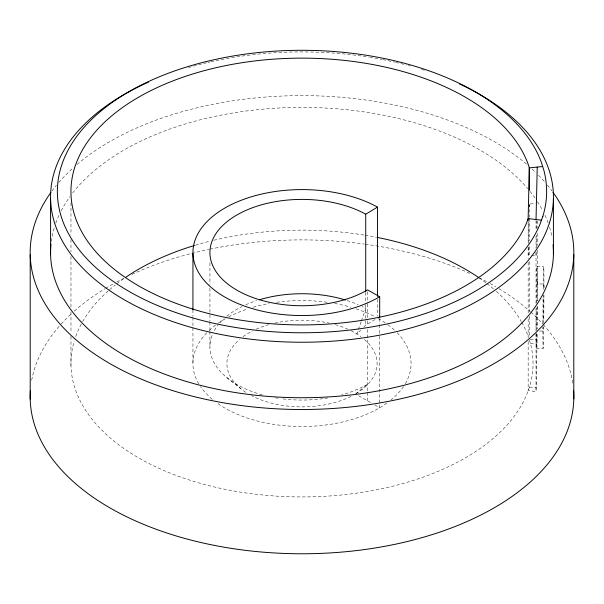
<?xml version="1.0" encoding="UTF-8"?>
<svg xmlns="http://www.w3.org/2000/svg" width="604" height="604" viewBox="0 0 604 604"><rect width="100%" height="100%" fill="white"/><g stroke="black" fill="none" stroke-linecap="round" stroke-linejoin="round"><path stroke-width="0.45" stroke-dasharray="3.02 2.27" d="M536.103 330.245L536.103 327.202A40.778 0.438 -89.6 0 1 536.193 308.365M543.962 287.806L543.962 283.646A40.778 0.438 -89.6 0 0 543.177 289.369M528.326 247.255L528.16 254.767L530.788 255.077M528.417 243.503L528.923 220.973M529.247 206.893L529.285 205.02M536.125 251.959L536.042 255.711L531.663 255.182M536.231 247.278L536.511 235.099M536.662 228.546L536.828 221.056M537.235 281.253L537.167 283.956L543.962 284.001L543.857 288.712M528.16 341.547L528.16 390.599L536.042 391.535L537.235 332.555M543.072 323.525L543.713 295.296M361.132 321.66L356.851 333.929L360.656 330.177M361.441 320.784L365.722 308.516A92.08 53.16 0 0 0 362 306.568M529.308 339.909L530.425 343.495A231.053 133.393 0 0 1 529.436 387.028L526.877 394.163A231.053 133.393 0 0 1 255.892 494.253A231.053 133.393 0 0 1 74.284 340.95M363.819 327.043L365.722 325.163L375.129 319.501M355.484 393.967L367.587 384.204A92.08 53.16 0 0 1 341.781 394.835M530.191 203.986L535.469 203.442M530.191 339.818L537.235 339.086M530.425 343.495L537.145 342.906M536.933 266.711L543.728 266.764M539.5 331.03L542.898 331.052L542.981 327.293L542.898 331.415A40.778 0.438 -89.6 0 0 543.676 326.568M536.337 348.244L543.132 348.289M529.436 387.028L536.125 387.715M358.716 395.801L371.626 403.147M374.85 404.982L379.69 407.738L379.69 334.382M226.802 377.576L240.671 388.561M537.235 221.109L537.235 227.685M537.235 233.325L537.235 245.541M537.235 250.245L537.235 300.845M537.235 306.439L537.235 328.825M536.042 220.46L536.042 230.66M536.042 236.224L536.042 248.289M536.042 252.925L536.042 304.575M536.042 308.334L536.042 330.886M536.042 333.702L536.042 391.535M529.308 204.084L529.308 217.289M529.308 218.233L529.308 240.868M529.308 246.53L529.308 256.904M529.308 261.623L529.308 311.611M529.308 316.33L529.308 336.141M528.16 222.295L528.16 242.702M528.16 247.346L528.16 258.535M528.16 262.31L528.16 314.193M528.16 318.904L528.16 337.772M379.69 318.391L379.69 324.038M379.69 324.975L379.69 333.438M377.485 299.274L377.485 316.202M367.587 291.762L367.587 303.087M367.587 304.031L367.587 320.067M367.587 321.003L367.587 325.722M367.587 329.497L367.587 391.603M367.587 392.532L367.587 400.852M365.722 292.479L365.722 303.804M365.722 304.748L365.722 325.163M209.928 262.755L209.928 284.454M209.928 288.221L209.928 321.237M209.928 322.181L209.928 330.667M209.928 331.611L209.928 347.647M192.94 309.89L192.94 316.473M192.94 317.41L192.94 326.817M192.94 327.761L192.94 364.438M70.97 202.831L70.97 234.782M70.97 239.486L70.97 251.702M70.97 256.406L70.97 307.164M70.97 311.86L70.97 332.54M70.97 336.3L70.97 365.435M31.695 380.233A271.823 156.934 0 0 1 60.574 324.71M61.147 324.076A271.823 156.934 0 0 1 71.612 313.544M74.277 311.128A271.823 156.934 0 0 1 104.802 288.818M105.587 288.342A271.823 156.934 0 0 1 113.658 283.669M116.738 281.985A271.823 156.934 0 0 1 123.835 278.301M131.982 274.382A271.823 156.934 0 0 1 209.075 249.346M209.95 249.165A271.823 156.934 0 0 1 364.401 244.084M365.307 244.212A271.823 156.934 0 0 1 471.769 274.269M479.123 277.787A271.823 156.934 0 0 1 487.805 282.287M490.116 283.548A271.823 156.934 0 0 1 495.809 286.794M498.987 288.689A271.823 156.934 0 0 1 530.221 311.581M530.893 312.185A271.823 156.934 0 0 1 542.702 323.918M543.275 324.552A271.823 156.934 0 0 1 573.075 385.178M51.952 191.023A271.823 156.934 0 0 1 56.383 185.33M58.747 182.529A271.823 156.934 0 0 1 72.941 168.071M77.018 164.484A271.823 156.934 0 0 1 526.801 164.341M532.215 169.128A271.823 156.934 0 0 1 536.08 172.789M538.557 175.258A271.823 156.934 0 0 1 545.118 182.37M547.481 185.171A271.823 156.934 0 0 1 551.928 190.856M51.302 241.426A251.438 145.164 0 0 1 54.352 227.436M55.787 223.11A251.438 145.164 0 0 1 58.943 215.394M61.185 210.811A251.438 145.164 0 0 1 69.973 196.632M72.706 192.993A251.438 145.164 0 0 1 297.734 107.421A251.438 145.164 0 0 1 527.654 188.539M530.025 191.4A251.438 145.164 0 0 1 535.476 198.686M537.454 201.638A251.438 145.164 0 0 1 542.732 210.66M544.982 215.235A251.438 145.164 0 0 1 548.145 222.952M549.595 227.278A251.438 145.164 0 0 1 551.965 236.874M188.38 67.58A251.438 145.164 0 0 1 207.119 62.642M208.033 62.431A251.438 145.164 0 0 1 209.852 62.016M210.766 61.804A251.438 145.164 0 0 1 368.817 57.131M369.701 57.274A251.438 145.164 0 0 1 381.954 59.449M382.823 59.615A251.438 145.164 0 0 1 394.789 62.159M395.703 62.371A251.438 145.164 0 0 1 406.522 65.051M408.304 65.526A251.438 145.164 0 0 1 410.078 66.01M421.456 69.339A251.438 145.164 0 0 1 424.891 70.434M75.749 336.473A231.053 133.393 0 0 1 81.366 323.933M82.65 321.622A231.053 133.393 0 0 1 108.207 290.901M109.596 289.678A231.053 133.393 0 0 1 115.372 284.899M116.866 283.721A231.053 133.393 0 0 1 123.963 278.519M195.364 245.201A231.053 133.393 0 0 1 210.275 241.102M213.854 240.233A231.053 133.393 0 0 1 364.212 235.069M365.141 235.22A231.053 133.393 0 0 1 376.269 237.221M479.138 277.893A231.053 133.393 0 0 1 486.28 283.072M486.975 283.601A231.053 133.393 0 0 1 493.551 288.946M496.329 291.385A231.053 133.393 0 0 1 521.26 321.479M521.697 322.249A231.053 133.393 0 0 1 528.19 336.322M397.115 332.721A109.067 62.975 0 0 1 405.276 383.782M403.54 386.53A109.067 62.975 0 0 1 391.143 399.825M386.832 403.117A109.067 62.975 0 0 1 217.244 403.17M212.246 399.32A109.067 62.975 0 0 1 200.498 386.59M198.754 383.85A109.067 62.975 0 0 1 206.825 332.781M209.241 330.411A109.067 62.975 0 0 1 217.538 323.691M218.301 323.163A109.067 62.975 0 0 1 225.715 318.534M228.599 316.957A109.067 62.975 0 0 1 247.836 308.878M253.091 307.255A109.067 62.975 0 0 1 269.248 303.472M276.632 302.294A109.067 62.975 0 0 1 328.07 302.393M334.631 303.45A109.067 62.975 0 0 1 350.796 307.225M356.05 308.848A109.067 62.975 0 0 1 375.303 316.911M378.195 318.482A109.067 62.975 0 0 1 385.616 323.11M387.866 324.71A109.067 62.975 0 0 1 395.922 331.528M327.7 397.945A92.08 53.16 0 0 1 324.461 398.451M322.83 398.678A92.08 53.16 0 0 1 281.268 398.693M278.014 398.217A92.08 53.16 0 0 1 275.598 397.825M262.31 394.865A92.08 53.16 0 0 1 212.676 333.982M214.405 330.494A92.08 53.16 0 0 1 218.029 325.08M220.218 322.461A92.08 53.16 0 0 1 223.956 318.678M226.742 316.262A92.08 53.16 0 0 1 241.917 306.606M245.82 304.771A92.08 53.16 0 0 1 256.715 300.603M347.194 300.573A92.08 53.16 0 0 1 358.096 304.733M536.239 302.627A40.778 0.438 -89.6 0 1 536.828 268.002A40.778 0.438 -89.6 0 1 537.167 283.593L537.167 287.753A40.778 0.438 -89.6 0 1 537.115 300.875M537.077 306.59A40.778 0.438 -89.6 0 1 536.843 329.082M536.767 333.846A40.778 0.438 -89.6 0 1 536.103 333.695M543.94 295.024A40.778 0.438 -89.6 0 1 543.743 321.154M542.913 322.808A40.778 0.438 -89.6 0 1 543.087 297.04M364.484 339.493A75.092 43.352 0 0 1 356.201 393.544M350.992 396.39A75.092 43.352 0 0 1 251.528 395.643M245.768 392.275A75.092 43.352 0 0 1 239.463 339.539M243.08 336.662A75.092 43.352 0 0 1 252.23 331.075M256.187 329.188A75.092 43.352 0 0 1 268.697 324.68M274.699 323.155A75.092 43.352 0 0 1 329.218 323.132M335.228 324.658A75.092 43.352 0 0 1 347.745 329.157M350.932 330.652A75.092 43.352 0 0 1 360.86 336.624"/><path stroke-width="0.91" d="M536.042 219.531L537.235 167.082M379.69 317.455L379.69 296.76L367.587 289.882A92.08 53.16 0 0 1 237.666 290.607A92.08 53.16 0 0 1 235.824 215.598A92.08 53.16 0 0 1 365.722 214.194L377.485 207.112L377.485 296.451M542.679 166.515L529.308 167.904L528.19 164.318A231.053 133.393 0 0 0 174.73 80.196A231.053 133.393 0 0 0 169.724 300.905A231.053 133.393 0 0 0 526.877 222.159L528.16 218.588L529.308 167.904L529.308 190.169M541.463 220.181L528.16 218.588L528.16 220.445M573.8 254.624L573.8 398.889M553.415 198.98L553.415 254.465M365.722 214.194L365.722 291.543M192.94 253.461L192.94 309.89M50.585 199.146L50.585 254.631M30.2 254.797L30.2 399.063M573.589 390.312A271.823 156.934 0 0 1 302.151 553.77A271.823 156.934 0 0 1 30.396 390.494M552.977 192.291A271.823 156.934 0 0 1 302.151 409.504A271.823 156.934 0 0 1 50.902 192.457M553.075 244.779A251.438 145.164 0 0 1 301.373 397.734A251.438 145.164 0 0 1 50.993 244.061M459.334 83.843A251.438 145.164 0 0 1 485.012 296.624A251.438 145.164 0 0 1 115.59 294.503A251.438 145.164 0 0 1 148.592 82.061M125.428 277.5A231.053 133.393 0 0 1 194.503 245.458M377.183 237.402A231.053 133.393 0 0 1 478.398 277.387M379.69 296.76A109.067 62.975 0 0 1 225.798 297.621A109.067 62.975 0 0 1 223.608 208.78A109.067 62.975 0 0 1 377.485 207.112M259.365 299.773A92.08 53.16 0 0 1 345.428 300.014M542.815 216.398L540.104 223.956A244.643 141.245 0 0 1 161.94 307.338A244.643 141.245 0 0 1 167.24 73.65A244.643 141.245 0 0 1 541.494 162.718L543.864 170.313A244.643 141.245 0 0 1 542.815 216.398"/></g></svg>
